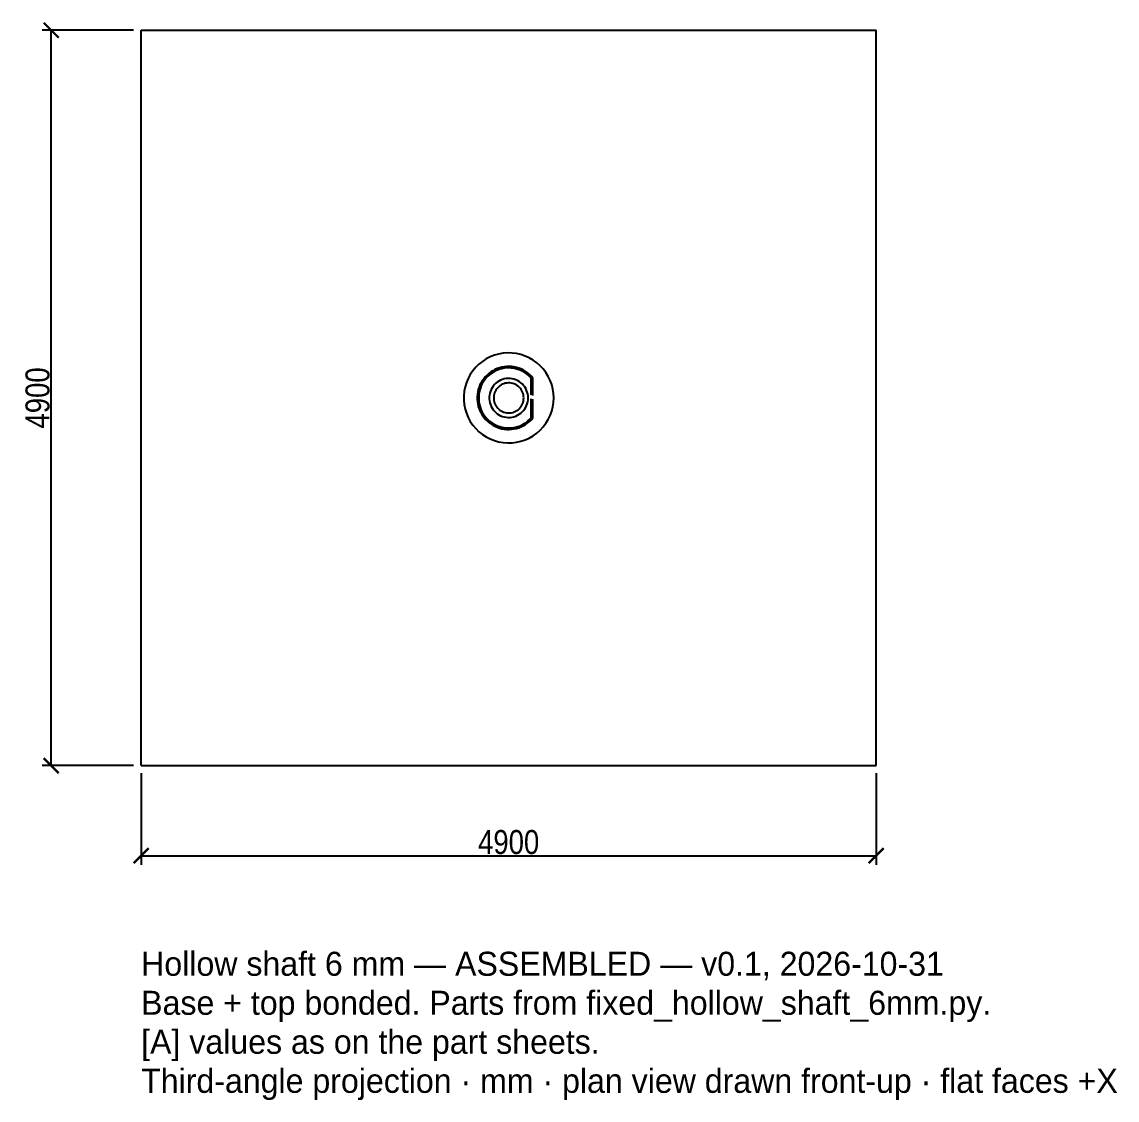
# Model space of a CAD drawing. Header units: millimetres. Extents: x -32 to 106, y -47 to 97.
# Drawn here: x -32.4 to 40.6, y -46.8 to 25.1 of the extents above; entities that cross this region are included whole.
import ezdxf

# ---------------------------------------------------------------- set-up
doc = ezdxf.new("R2010")
doc.units = ezdxf.units.MM
doc.linetypes.add('DASHED', pattern=[1.524, 1.27, -0.254])
for name, color, linetype in [('DIMS', 3, 'CONTINUOUS'), ('HIDDEN', 8, 'DASHED'), ('TEXT', 7, 'CONTINUOUS'), ('VISIBLE', 7, 'CONTINUOUS')]:
    doc.layers.add(name, color=color, linetype=linetype)
doc.styles.add('OpenSansCondensed-Light', font='OpenSansCondensed-Light.ttf')
doc.dimstyles.new('EZDXF', dxfattribs={"dimtxt": 0.25, "dimasz": 0.175, "dimexe": 0.375, "dimexo": 0.125, "dimgap": 0.1, "dimtad": 1, "dimlfac": 100, "dimzin": 12, "dimdsep": 46, "dimtxsty": 'OpenSansCondensed-Light', "dimblk": 'ARCHTICK', "dimcen": 2.5, "dimazin": 3, "dimtfac": 0.5, "dimtmove": 2, "dimatfit": 3})

# ---------------------------------------------------------------- blocks, each defined once
blk = doc.blocks.new('_ARCHTICK')
at = {"color": 0, "linetype": 'BYBLOCK', "const_width": 0.15}
blk.add_lwpolyline([(-0.5, -0.5), (0.5, 0.5)], dxfattribs=at)

msp = doc.modelspace()

# ---------------------------------------------------------------- linework, layer by layer
at = {"layer": 'HIDDEN'}
for points in [[(-24.5, -24.5), (-24.5, 24.5)], [(-24.5, 24.5), (24.5, 24.5)], [(24.5, -24.5), (24.5, 24.5)], [(3, 0), (2.98509, 0.2987), (2.94052, 0.59444), (2.86672, 0.88427), (2.76443, 1.1653), (2.63466, 1.43476), (2.47872, 1.68996), (2.29813, 1.92836), (2.09471, 2.1476), (1.87047, 2.34549), (1.62764, 2.52008), (1.36863, 2.66962), (1.09602, 2.79262), (0.81252, 2.88787), (0.52094, 2.95442), (0.22419, 2.99161), (-0.07479, 2.99907), (-0.37303, 2.97672), (-0.66756, 2.92478), (-0.95546, 2.84378), (-1.23386, 2.73452), (-1.5, 2.59808), (-1.75123, 2.43581), (-1.98506, 2.24934), (-2.19916, 2.04052), (-2.3914, 1.81141), (-2.55987, 1.56431), (-2.70291, 1.30165), (-2.81908, 1.02606), (-2.90723, 0.74027), (-2.96649, 0.44713), (-2.99627, 0.14954), (-2.99627, -0.14954), (-2.96649, -0.44713), (-2.90723, -0.74027), (-2.81908, -1.02606), (-2.70291, -1.30165), (-2.55987, -1.56431), (-2.3914, -1.81141), (-2.19916, -2.04052), (-1.98506, -2.24934), (-1.75123, -2.43581), (-1.5, -2.59808), (-1.23386, -2.73452), (-0.95546, -2.84378), (-0.66756, -2.92478), (-0.37303, -2.97672), (-0.07479, -2.99907), (0.22419, -2.99161), (0.52094, -2.95442), (0.81252, -2.88787), (1.09602, -2.79262), (1.36863, -2.66962), (1.62764, -2.52008), (1.87047, -2.34549), (2.09471, -2.1476), (2.29813, -1.92836), (2.47872, -1.68996), (2.63466, -1.43476), (2.76443, -1.1653), (2.86672, -0.88427), (2.94052, -0.59444), (2.98509, -0.2987), (3, 0)], [(3, 0), (2.98509, 0.2987), (2.94052, 0.59444), (2.86672, 0.88427), (2.76443, 1.1653), (2.63466, 1.43476), (2.47872, 1.68996), (2.29813, 1.92836), (2.09471, 2.1476), (1.87047, 2.34549), (1.62764, 2.52008), (1.36863, 2.66962), (1.09602, 2.79262), (0.81252, 2.88787), (0.52094, 2.95442), (0.22419, 2.99161), (-0.07479, 2.99907), (-0.37303, 2.97672), (-0.66756, 2.92478), (-0.95546, 2.84378), (-1.23386, 2.73452), (-1.5, 2.59808), (-1.75123, 2.43581), (-1.98506, 2.24934), (-2.19916, 2.04052), (-2.3914, 1.81141), (-2.55987, 1.56431), (-2.70291, 1.30165), (-2.81908, 1.02606), (-2.90723, 0.74027), (-2.96649, 0.44713), (-2.99627, 0.14954), (-2.99627, -0.14954), (-2.96649, -0.44713), (-2.90723, -0.74027), (-2.81908, -1.02606), (-2.70291, -1.30165), (-2.55987, -1.56431), (-2.3914, -1.81141), (-2.19916, -2.04052), (-1.98506, -2.24934), (-1.75123, -2.43581), (-1.5, -2.59808), (-1.23386, -2.73452), (-0.95546, -2.84378), (-0.66756, -2.92478), (-0.37303, -2.97672), (-0.07479, -2.99907), (0.22419, -2.99161), (0.52094, -2.95442), (0.81252, -2.88787), (1.09602, -2.79262), (1.36863, -2.66962), (1.62764, -2.52008), (1.87047, -2.34549), (2.09471, -2.1476), (2.29813, -1.92836), (2.47872, -1.68996), (2.63466, -1.43476), (2.76443, -1.1653), (2.86672, -0.88427), (2.94052, -0.59444), (2.98509, -0.2987), (3, 0)], [(3, 0), (2.98509, 0.2987), (2.94052, 0.59444), (2.86672, 0.88427), (2.76443, 1.1653), (2.63466, 1.43476), (2.47872, 1.68996), (2.29813, 1.92836), (2.09471, 2.1476), (1.87047, 2.34549), (1.62764, 2.52008), (1.36863, 2.66962), (1.09602, 2.79262), (0.81252, 2.88787), (0.52094, 2.95442), (0.22419, 2.99161), (-0.07479, 2.99907), (-0.37303, 2.97672), (-0.66756, 2.92478), (-0.95546, 2.84378), (-1.23386, 2.73452), (-1.5, 2.59808), (-1.75123, 2.43581), (-1.98506, 2.24934), (-2.19916, 2.04052), (-2.3914, 1.81141), (-2.55987, 1.56431), (-2.70291, 1.30165), (-2.81908, 1.02606), (-2.90723, 0.74027), (-2.96649, 0.44713), (-2.99627, 0.14954), (-2.99627, -0.14954), (-2.96649, -0.44713), (-2.90723, -0.74027), (-2.81908, -1.02606), (-2.70291, -1.30165), (-2.55987, -1.56431), (-2.3914, -1.81141), (-2.19916, -2.04052), (-1.98506, -2.24934), (-1.75123, -2.43581), (-1.5, -2.59808), (-1.23386, -2.73452), (-0.95546, -2.84378), (-0.66756, -2.92478), (-0.37303, -2.97672), (-0.07479, -2.99907), (0.22419, -2.99161), (0.52094, -2.95442), (0.81252, -2.88787), (1.09602, -2.79262), (1.36863, -2.66962), (1.62764, -2.52008), (1.87047, -2.34549), (2.09471, -2.1476), (2.29813, -1.92836), (2.47872, -1.68996), (2.63466, -1.43476), (2.76443, -1.1653), (2.86672, -0.88427), (2.94052, -0.59444), (2.98509, -0.2987), (3, 0)], [(1.6, 1.36015), (1.49009, 1.47974), (1.37126, 1.59048), (1.24423, 1.69171), (1.10976, 1.78282), (0.96865, 1.86326), (0.82174, 1.93255), (0.66992, 1.99028), (0.51409, 2.0361), (0.35518, 2.06975), (0.19415, 2.09101), (0.03195, 2.09976), (-0.13043, 2.09595), (-0.29203, 2.0796), (-0.45189, 2.0508), (-0.60904, 2.00974), (-0.76255, 1.95666), (-0.9115, 1.89187), (-1.055, 1.81576), (-1.19218, 1.72879), (-1.32223, 1.63147), (-1.44437, 1.5244), (-1.55787, 1.4082), (-1.66205, 1.28359), (-1.75629, 1.15129), (-1.84001, 1.0121), (-1.91273, 0.86686), (-1.97401, 0.71643), (-2.02348, 0.56172), (-2.06084, 0.40365), (-2.08587, 0.24316), (-2.09843, 0.08121), (-2.09843, -0.08121), (-2.08587, -0.24316), (-2.06084, -0.40365), (-2.02348, -0.56172), (-1.97401, -0.71643), (-1.91273, -0.86686), (-1.84001, -1.0121), (-1.75629, -1.15129), (-1.66205, -1.28359), (-1.55787, -1.4082), (-1.44437, -1.5244), (-1.32223, -1.63147), (-1.19218, -1.72879), (-1.055, -1.81576), (-0.9115, -1.89187), (-0.76255, -1.95666), (-0.60904, -2.00974), (-0.45189, -2.0508), (-0.29203, -2.0796), (-0.13043, -2.09595), (0.03195, -2.09976), (0.19415, -2.09101), (0.35518, -2.06975), (0.51409, -2.0361), (0.66992, -1.99028), (0.82174, -1.93255), (0.96865, -1.86326), (1.10976, -1.78282), (1.24423, -1.69171), (1.37126, -1.59048), (1.49009, -1.47974), (1.6, -1.36015)], [(1.6, 1.36015), (1.49009, 1.47974), (1.37126, 1.59048), (1.24423, 1.69171), (1.10976, 1.78282), (0.96865, 1.86326), (0.82174, 1.93255), (0.66992, 1.99028), (0.51409, 2.0361), (0.35518, 2.06975), (0.19415, 2.09101), (0.03195, 2.09976), (-0.13043, 2.09595), (-0.29203, 2.0796), (-0.45189, 2.0508), (-0.60904, 2.00974), (-0.76255, 1.95666), (-0.9115, 1.89187), (-1.055, 1.81576), (-1.19218, 1.72879), (-1.32223, 1.63147), (-1.44437, 1.5244), (-1.55787, 1.4082), (-1.66205, 1.28359), (-1.75629, 1.15129), (-1.84001, 1.0121), (-1.91273, 0.86686), (-1.97401, 0.71643), (-2.02348, 0.56172), (-2.06084, 0.40365), (-2.08587, 0.24316), (-2.09843, 0.08121), (-2.09843, -0.08121), (-2.08587, -0.24316), (-2.06084, -0.40365), (-2.02348, -0.56172), (-1.97401, -0.71643), (-1.91273, -0.86686), (-1.84001, -1.0121), (-1.75629, -1.15129), (-1.66205, -1.28359), (-1.55787, -1.4082), (-1.44437, -1.5244), (-1.32223, -1.63147), (-1.19218, -1.72879), (-1.055, -1.81576), (-0.9115, -1.89187), (-0.76255, -1.95666), (-0.60904, -2.00974), (-0.45189, -2.0508), (-0.29203, -2.0796), (-0.13043, -2.09595), (0.03195, -2.09976), (0.19415, -2.09101), (0.35518, -2.06975), (0.51409, -2.0361), (0.66992, -1.99028), (0.82174, -1.93255), (0.96865, -1.86326), (1.10976, -1.78282), (1.24423, -1.69171), (1.37126, -1.59048), (1.49009, -1.47974), (1.6, -1.36015)], [(1.5, 1.32288), (1.3941, 1.43405), (1.27998, 1.53677), (1.15831, 1.63043), (1.02982, 1.71449), (0.89527, 1.78843), (0.75543, 1.85184), (0.61114, 1.90434), (0.46325, 1.94561), (0.31263, 1.97541), (0.16017, 1.99358), (0.00676, 1.99999), (-0.14668, 1.99461), (-0.29927, 1.97748), (-0.45008, 1.9487), (-0.59825, 1.90843), (-0.74289, 1.85691), (-0.88315, 1.79445), (-1.01821, 1.72141), (-1.14726, 1.63823), (-1.26956, 1.54539), (-1.38437, 1.44344), (-1.49102, 1.33299), (-1.58888, 1.21468), (-1.67738, 1.08921), (-1.756, 0.95732), (-1.82426, 0.81979), (-1.88178, 0.67743), (-1.9282, 0.53108), (-1.96326, 0.38159), (-1.98675, 0.22986), (-1.99853, 0.07677), (-1.99853, -0.07677), (-1.98675, -0.22986), (-1.96326, -0.38159), (-1.9282, -0.53108), (-1.88178, -0.67743), (-1.82426, -0.81979), (-1.756, -0.95732), (-1.67738, -1.08921), (-1.58888, -1.21468), (-1.49102, -1.33299), (-1.38437, -1.44344), (-1.26956, -1.54539), (-1.14726, -1.63823), (-1.01821, -1.72141), (-0.88315, -1.79445), (-0.74289, -1.85691), (-0.59825, -1.90843), (-0.45008, -1.9487), (-0.29927, -1.97748), (-0.14668, -1.99461), (0.00676, -1.99999), (0.16017, -1.99358), (0.31263, -1.97541), (0.46325, -1.94561), (0.61114, -1.90434), (0.75543, -1.85184), (0.89527, -1.78843), (1.02982, -1.71449), (1.15831, -1.63043), (1.27998, -1.53677), (1.3941, -1.43405), (1.5, -1.32288)], [(1.5, 1.32288), (1.3941, 1.43405), (1.27998, 1.53677), (1.15831, 1.63043), (1.02982, 1.71449), (0.89527, 1.78843), (0.75543, 1.85184), (0.61114, 1.90434), (0.46325, 1.94561), (0.31263, 1.97541), (0.16017, 1.99358), (0.00676, 1.99999), (-0.14668, 1.99461), (-0.29927, 1.97748), (-0.45008, 1.9487), (-0.59825, 1.90843), (-0.74289, 1.85691), (-0.88315, 1.79445), (-1.01821, 1.72141), (-1.14726, 1.63823), (-1.26956, 1.54539), (-1.38437, 1.44344), (-1.49102, 1.33299), (-1.58888, 1.21468), (-1.67738, 1.08921), (-1.756, 0.95732), (-1.82426, 0.81979), (-1.88178, 0.67743), (-1.9282, 0.53108), (-1.96326, 0.38159), (-1.98675, 0.22986), (-1.99853, 0.07677), (-1.99853, -0.07677), (-1.98675, -0.22986), (-1.96326, -0.38159), (-1.9282, -0.53108), (-1.88178, -0.67743), (-1.82426, -0.81979), (-1.756, -0.95732), (-1.67738, -1.08921), (-1.58888, -1.21468), (-1.49102, -1.33299), (-1.38437, -1.44344), (-1.26956, -1.54539), (-1.14726, -1.63823), (-1.01821, -1.72141), (-0.88315, -1.79445), (-0.74289, -1.85691), (-0.59825, -1.90843), (-0.45008, -1.9487), (-0.29927, -1.97748), (-0.14668, -1.99461), (0.00676, -1.99999), (0.16017, -1.99358), (0.31263, -1.97541), (0.46325, -1.94561), (0.61114, -1.90434), (0.75543, -1.85184), (0.89527, -1.78843), (1.02982, -1.71449), (1.15831, -1.63043), (1.27998, -1.53677), (1.3941, -1.43405), (1.5, -1.32288)], [(1.3, 0), (1.29354, 0.12944), (1.27422, 0.25759), (1.24224, 0.38318), (1.19792, 0.50497), (1.14169, 0.62173), (1.07411, 0.73232), (0.99586, 0.83562), (0.90771, 0.93063), (0.81054, 1.01638), (0.70531, 1.09203), (0.59307, 1.15683), (0.47494, 1.21014), (0.35209, 1.25141), (0.22574, 1.28025), (0.09715, 1.29636), (-0.03241, 1.2996), (-0.16165, 1.28991), (-0.28928, 1.26741), (-0.41403, 1.23231), (-0.53467, 1.18496), (-0.65, 1.12583), (-0.75887, 1.05552), (-0.86019, 0.97472), (-0.95297, 0.88422), (-1.03627, 0.78495), (-1.10928, 0.67787), (-1.17126, 0.56405), (-1.2216, 0.44463), (-1.2598, 0.32078), (-1.28548, 0.19375), (-1.29838, 0.0648), (-1.29838, -0.0648), (-1.28548, -0.19375), (-1.2598, -0.32078), (-1.2216, -0.44463), (-1.17126, -0.56405), (-1.10928, -0.67787), (-1.03627, -0.78495), (-0.95297, -0.88422), (-0.86019, -0.97472), (-0.75887, -1.05552), (-0.65, -1.12583), (-0.53467, -1.18496), (-0.41403, -1.23231), (-0.28928, -1.26741), (-0.16165, -1.28991), (-0.03241, -1.2996), (0.09715, -1.29636), (0.22574, -1.28025), (0.35209, -1.25141), (0.47494, -1.21014), (0.59307, -1.15683), (0.70531, -1.09203), (0.81054, -1.01638), (0.90771, -0.93063), (0.99586, -0.83562), (1.07411, -0.73232), (1.14169, -0.62173), (1.19792, -0.50497), (1.24224, -0.38318), (1.27422, -0.25759), (1.29354, -0.12944), (1.3, 0)], [(1.3, 0), (1.29354, 0.12944), (1.27422, 0.25759), (1.24224, 0.38318), (1.19792, 0.50497), (1.14169, 0.62173), (1.07411, 0.73232), (0.99586, 0.83562), (0.90771, 0.93063), (0.81054, 1.01638), (0.70531, 1.09203), (0.59307, 1.15683), (0.47494, 1.21014), (0.35209, 1.25141), (0.22574, 1.28025), (0.09715, 1.29636), (-0.03241, 1.2996), (-0.16165, 1.28991), (-0.28928, 1.26741), (-0.41403, 1.23231), (-0.53467, 1.18496), (-0.65, 1.12583), (-0.75887, 1.05552), (-0.86019, 0.97472), (-0.95297, 0.88422), (-1.03627, 0.78495), (-1.10928, 0.67787), (-1.17126, 0.56405), (-1.2216, 0.44463), (-1.2598, 0.32078), (-1.28548, 0.19375), (-1.29838, 0.0648), (-1.29838, -0.0648), (-1.28548, -0.19375), (-1.2598, -0.32078), (-1.2216, -0.44463), (-1.17126, -0.56405), (-1.10928, -0.67787), (-1.03627, -0.78495), (-0.95297, -0.88422), (-0.86019, -0.97472), (-0.75887, -1.05552), (-0.65, -1.12583), (-0.53467, -1.18496), (-0.41403, -1.23231), (-0.28928, -1.26741), (-0.16165, -1.28991), (-0.03241, -1.2996), (0.09715, -1.29636), (0.22574, -1.28025), (0.35209, -1.25141), (0.47494, -1.21014), (0.59307, -1.15683), (0.70531, -1.09203), (0.81054, -1.01638), (0.90771, -0.93063), (0.99586, -0.83562), (1.07411, -0.73232), (1.14169, -0.62173), (1.19792, -0.50497), (1.24224, -0.38318), (1.27422, -0.25759), (1.29354, -0.12944), (1.3, 0)], [(1, 0), (0.99503, 0.09957), (0.98017, 0.19815), (0.95557, 0.29476), (0.92148, 0.38843), (0.87822, 0.47825), (0.82624, 0.56332), (0.76604, 0.64279), (0.69824, 0.71587), (0.62349, 0.78183), (0.54255, 0.84003), (0.45621, 0.88987), (0.36534, 0.93087), (0.27084, 0.96262), (0.17365, 0.98481), (0.07473, 0.9972), (-0.02493, 0.99969), (-0.12434, 0.99224), (-0.22252, 0.97493), (-0.31849, 0.94793), (-0.41129, 0.91151), (-0.5, 0.86603), (-0.58374, 0.81194), (-0.66169, 0.74978), (-0.73305, 0.68017), (-0.79713, 0.6038), (-0.85329, 0.52144), (-0.90097, 0.43388), (-0.93969, 0.34202), (-0.96908, 0.24676), (-0.98883, 0.14904), (-0.99876, 0.04985), (-0.99876, -0.04985), (-0.98883, -0.14904), (-0.96908, -0.24676), (-0.93969, -0.34202), (-0.90097, -0.43388), (-0.85329, -0.52144), (-0.79713, -0.6038), (-0.73305, -0.68017), (-0.66169, -0.74978), (-0.58374, -0.81194), (-0.5, -0.86603), (-0.41129, -0.91151), (-0.31849, -0.94793), (-0.22252, -0.97493), (-0.12434, -0.99224), (-0.02493, -0.99969), (0.07473, -0.9972), (0.17365, -0.98481), (0.27084, -0.96262), (0.36534, -0.93087), (0.45621, -0.88987), (0.54255, -0.84003), (0.62349, -0.78183), (0.69824, -0.71587), (0.76604, -0.64279), (0.82624, -0.56332), (0.87822, -0.47825), (0.92148, -0.38843), (0.95557, -0.29476), (0.98017, -0.19815), (0.99503, -0.09957), (1, 0)], [(1, 0), (0.99503, 0.09957), (0.98017, 0.19815), (0.95557, 0.29476), (0.92148, 0.38843), (0.87822, 0.47825), (0.82624, 0.56332), (0.76604, 0.64279), (0.69824, 0.71587), (0.62349, 0.78183), (0.54255, 0.84003), (0.45621, 0.88987), (0.36534, 0.93087), (0.27084, 0.96262), (0.17365, 0.98481), (0.07473, 0.9972), (-0.02493, 0.99969), (-0.12434, 0.99224), (-0.22252, 0.97493), (-0.31849, 0.94793), (-0.41129, 0.91151), (-0.5, 0.86603), (-0.58374, 0.81194), (-0.66169, 0.74978), (-0.73305, 0.68017), (-0.79713, 0.6038), (-0.85329, 0.52144), (-0.90097, 0.43388), (-0.93969, 0.34202), (-0.96908, 0.24676), (-0.98883, 0.14904), (-0.99876, 0.04985), (-0.99876, -0.04985), (-0.98883, -0.14904), (-0.96908, -0.24676), (-0.93969, -0.34202), (-0.90097, -0.43388), (-0.85329, -0.52144), (-0.79713, -0.6038), (-0.73305, -0.68017), (-0.66169, -0.74978), (-0.58374, -0.81194), (-0.5, -0.86603), (-0.41129, -0.91151), (-0.31849, -0.94793), (-0.22252, -0.97493), (-0.12434, -0.99224), (-0.02493, -0.99969), (0.07473, -0.9972), (0.17365, -0.98481), (0.27084, -0.96262), (0.36534, -0.93087), (0.45621, -0.88987), (0.54255, -0.84003), (0.62349, -0.78183), (0.69824, -0.71587), (0.76604, -0.64279), (0.82624, -0.56332), (0.87822, -0.47825), (0.92148, -0.38843), (0.95557, -0.29476), (0.98017, -0.19815), (0.99503, -0.09957), (1, 0)], [(1, 0), (0.99503, 0.09957), (0.98017, 0.19815), (0.95557, 0.29476), (0.92148, 0.38843), (0.87822, 0.47825), (0.82624, 0.56332), (0.76604, 0.64279), (0.69824, 0.71587), (0.62349, 0.78183), (0.54255, 0.84003), (0.45621, 0.88987), (0.36534, 0.93087), (0.27084, 0.96262), (0.17365, 0.98481), (0.07473, 0.9972), (-0.02493, 0.99969), (-0.12434, 0.99224), (-0.22252, 0.97493), (-0.31849, 0.94793), (-0.41129, 0.91151), (-0.5, 0.86603), (-0.58374, 0.81194), (-0.66169, 0.74978), (-0.73305, 0.68017), (-0.79713, 0.6038), (-0.85329, 0.52144), (-0.90097, 0.43388), (-0.93969, 0.34202), (-0.96908, 0.24676), (-0.98883, 0.14904), (-0.99876, 0.04985), (-0.99876, -0.04985), (-0.98883, -0.14904), (-0.96908, -0.24676), (-0.93969, -0.34202), (-0.90097, -0.43388), (-0.85329, -0.52144), (-0.79713, -0.6038), (-0.73305, -0.68017), (-0.66169, -0.74978), (-0.58374, -0.81194), (-0.5, -0.86603), (-0.41129, -0.91151), (-0.31849, -0.94793), (-0.22252, -0.97493), (-0.12434, -0.99224), (-0.02493, -0.99969), (0.07473, -0.9972), (0.17365, -0.98481), (0.27084, -0.96262), (0.36534, -0.93087), (0.45621, -0.88987), (0.54255, -0.84003), (0.62349, -0.78183), (0.69824, -0.71587), (0.76604, -0.64279), (0.82624, -0.56332), (0.87822, -0.47825), (0.92148, -0.38843), (0.95557, -0.29476), (0.98017, -0.19815), (0.99503, -0.09957), (1, 0)], [(1.5, -1.32288), (1.5, 1.32288)], [(1.5, -1.32288), (1.5, 1.32288)], [(1.6, -1.36015), (1.6, 1.36015)], [(1.6, -1.36015), (1.6, 1.36015)], [(-24.5, -24.5), (24.5, -24.5)]]:
    msp.add_lwpolyline(points, dxfattribs=at)
at = {"layer": 'VISIBLE'}
for points in [[(-24.5, -24.5), (-24.5, 24.5)], [(-24.5, 24.5), (24.5, 24.5)], [(24.5, -24.5), (24.5, 24.5)], [(3, 0), (2.98509, 0.2987), (2.94052, 0.59444), (2.86672, 0.88427), (2.76443, 1.1653), (2.63466, 1.43476), (2.47872, 1.68996), (2.29813, 1.92836), (2.09471, 2.1476), (1.87047, 2.34549), (1.62764, 2.52008), (1.36863, 2.66962), (1.09602, 2.79262), (0.81252, 2.88787), (0.52094, 2.95442), (0.22419, 2.99161), (-0.07479, 2.99907), (-0.37303, 2.97672), (-0.66756, 2.92478), (-0.95546, 2.84378), (-1.23386, 2.73452), (-1.5, 2.59808), (-1.75123, 2.43581), (-1.98506, 2.24934), (-2.19916, 2.04052), (-2.3914, 1.81141), (-2.55987, 1.56431), (-2.70291, 1.30165), (-2.81908, 1.02606), (-2.90723, 0.74027), (-2.96649, 0.44713), (-2.99627, 0.14954), (-2.99627, -0.14954), (-2.96649, -0.44713), (-2.90723, -0.74027), (-2.81908, -1.02606), (-2.70291, -1.30165), (-2.55987, -1.56431), (-2.3914, -1.81141), (-2.19916, -2.04052), (-1.98506, -2.24934), (-1.75123, -2.43581), (-1.5, -2.59808), (-1.23386, -2.73452), (-0.95546, -2.84378), (-0.66756, -2.92478), (-0.37303, -2.97672), (-0.07479, -2.99907), (0.22419, -2.99161), (0.52094, -2.95442), (0.81252, -2.88787), (1.09602, -2.79262), (1.36863, -2.66962), (1.62764, -2.52008), (1.87047, -2.34549), (2.09471, -2.1476), (2.29813, -1.92836), (2.47872, -1.68996), (2.63466, -1.43476), (2.76443, -1.1653), (2.86672, -0.88427), (2.94052, -0.59444), (2.98509, -0.2987), (3, 0)], [(1.3, 0), (1.29354, 0.12944), (1.27422, 0.25759), (1.24224, 0.38318), (1.19792, 0.50497), (1.14169, 0.62173), (1.07411, 0.73232), (0.99586, 0.83562), (0.90771, 0.93063), (0.81054, 1.01638), (0.70531, 1.09203), (0.59307, 1.15683), (0.47494, 1.21014), (0.35209, 1.25141), (0.22574, 1.28025), (0.09715, 1.29636), (-0.03241, 1.2996), (-0.16165, 1.28991), (-0.28928, 1.26741), (-0.41403, 1.23231), (-0.53467, 1.18496), (-0.65, 1.12583), (-0.75887, 1.05552), (-0.86019, 0.97472), (-0.95297, 0.88422), (-1.03627, 0.78495), (-1.10928, 0.67787), (-1.17126, 0.56405), (-1.2216, 0.44463), (-1.2598, 0.32078), (-1.28548, 0.19375), (-1.29838, 0.0648), (-1.29838, -0.0648), (-1.28548, -0.19375), (-1.2598, -0.32078), (-1.2216, -0.44463), (-1.17126, -0.56405), (-1.10928, -0.67787), (-1.03627, -0.78495), (-0.95297, -0.88422), (-0.86019, -0.97472), (-0.75887, -1.05552), (-0.65, -1.12583), (-0.53467, -1.18496), (-0.41403, -1.23231), (-0.28928, -1.26741), (-0.16165, -1.28991), (-0.03241, -1.2996), (0.09715, -1.29636), (0.22574, -1.28025), (0.35209, -1.25141), (0.47494, -1.21014), (0.59307, -1.15683), (0.70531, -1.09203), (0.81054, -1.01638), (0.90771, -0.93063), (0.99586, -0.83562), (1.07411, -0.73232), (1.14169, -0.62173), (1.19792, -0.50497), (1.24224, -0.38318), (1.27422, -0.25759), (1.29354, -0.12944), (1.3, 0)], [(1, 0), (0.99503, 0.09957), (0.98017, 0.19815), (0.95557, 0.29476), (0.92148, 0.38843), (0.87822, 0.47825), (0.82624, 0.56332), (0.76604, 0.64279), (0.69824, 0.71587), (0.62349, 0.78183), (0.54255, 0.84003), (0.45621, 0.88987), (0.36534, 0.93087), (0.27084, 0.96262), (0.17365, 0.98481), (0.07473, 0.9972), (-0.02493, 0.99969), (-0.12434, 0.99224), (-0.22252, 0.97493), (-0.31849, 0.94793), (-0.41129, 0.91151), (-0.5, 0.86603), (-0.58374, 0.81194), (-0.66169, 0.74978), (-0.73305, 0.68017), (-0.79713, 0.6038), (-0.85329, 0.52144), (-0.90097, 0.43388), (-0.93969, 0.34202), (-0.96908, 0.24676), (-0.98883, 0.14904), (-0.99876, 0.04985), (-0.99876, -0.04985), (-0.98883, -0.14904), (-0.96908, -0.24676), (-0.93969, -0.34202), (-0.90097, -0.43388), (-0.85329, -0.52144), (-0.79713, -0.6038), (-0.73305, -0.68017), (-0.66169, -0.74978), (-0.58374, -0.81194), (-0.5, -0.86603), (-0.41129, -0.91151), (-0.31849, -0.94793), (-0.22252, -0.97493), (-0.12434, -0.99224), (-0.02493, -0.99969), (0.07473, -0.9972), (0.17365, -0.98481), (0.27084, -0.96262), (0.36534, -0.93087), (0.45621, -0.88987), (0.54255, -0.84003), (0.62349, -0.78183), (0.69824, -0.71587), (0.76604, -0.64279), (0.82624, -0.56332), (0.87822, -0.47825), (0.92148, -0.38843), (0.95557, -0.29476), (0.98017, -0.19815), (0.99503, -0.09957), (1, 0)], [(-24.5, -24.5), (24.5, -24.5)]]:
    msp.add_lwpolyline(points, dxfattribs=at)

# ---------------------------------------------------------------- texts
at = {"layer": 'TEXT'}
for s, p in [('Hollow shaft 6 mm — ASSEMBLED — v0.1, 2026-10-31', (-24.5, -38.5)), ('Base + top bonded. Parts from fixed_hollow_shaft_6mm.py.', (-24.5, -41.1)), ('[A] values as on the part sheets.', (-24.5, -43.7)), ('Third-angle projection · mm · plan view drawn front-up · flat faces +X', (-24.5, -46.3))]:
    msp.add_text(s, height=1.6, dxfattribs=at).set_placement(p)

# ---------------------------------------------------------------- dimensions: what is measured, and where the dimension line sits
at = {"layer": 'DIMS'}
msp.add_linear_dim(base=(-30.5, -24.5), p1=(-24.5, -24.5), p2=(-24.5, 24.5), angle=90, dimstyle='EZDXF', override={"dimtxt": 1.6, "dimasz": 1, "dimexe": 0.6, "dimexo": 0.5, "dimdec": 2}, dxfattribs=at).render()
msp.add_linear_dim(base=(-24.5, -30.5), p1=(-24.5, -24.5), p2=(24.5, -24.5), dimstyle='EZDXF', override={"dimtxt": 1.6, "dimasz": 1, "dimexe": 0.6, "dimexo": 0.5, "dimdec": 2}, dxfattribs=at).render()

doc.saveas('drawing.dxf')
